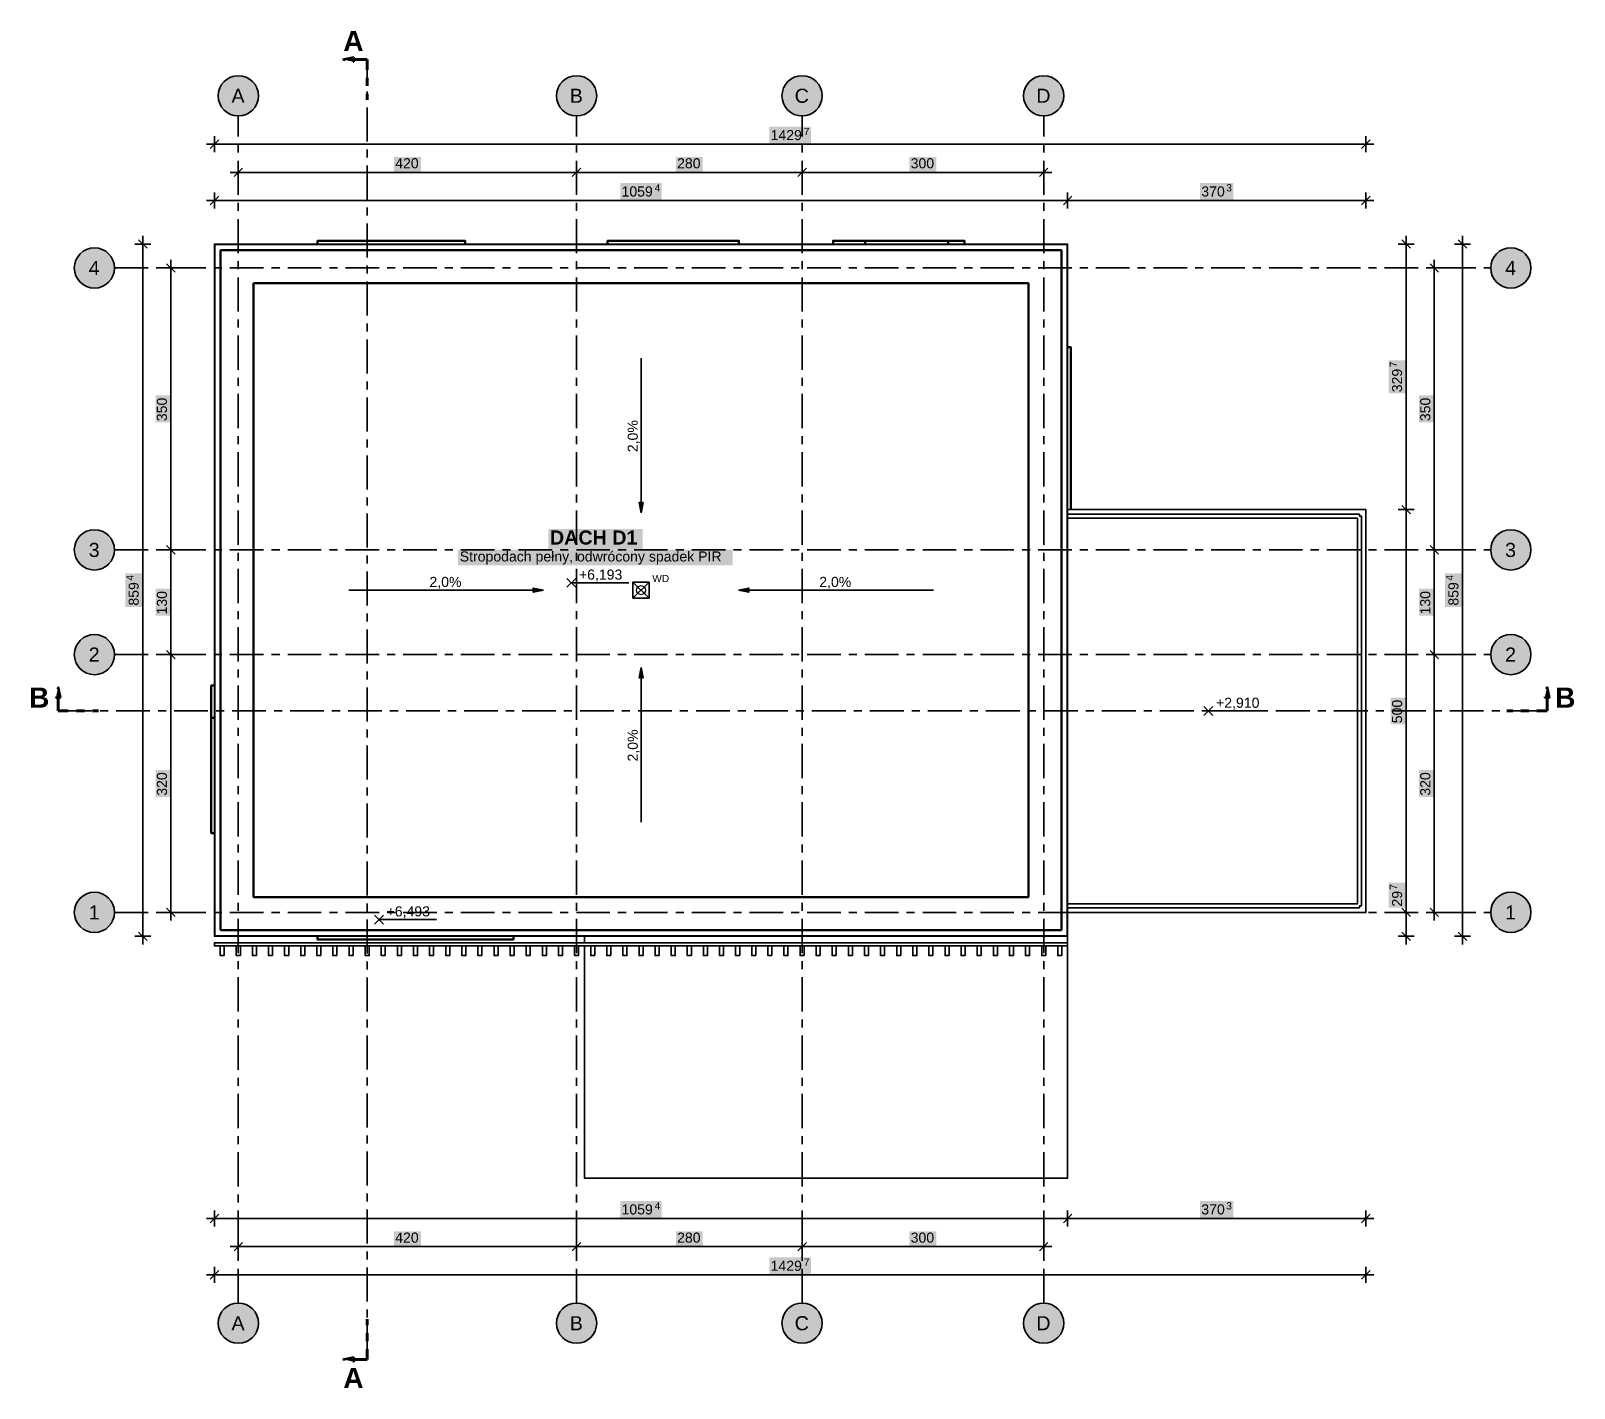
# Model space of a CAD drawing. Header units: metres. Extents: x -2.6 to 16.6, y -5.9 to 10.9.
import ezdxf

# ---------------------------------------------------------------- set-up
doc = ezdxf.new("R2010")
doc.units = ezdxf.units.M
doc.linetypes.add('PUNKTOWA', pattern=[10.5, 8.4, -1.05, 0, -1.05])
doc.linetypes.add('PUNKTOWA_KROTKA', pattern=[6.3, 4.2, -1.05, 0, -1.05])
for name, color, linetype, lineweight in [('A-MASKA', 7, 'Continuous', 18), ('A-OPISY', 2, 'Continuous', 25), ('A-OSIE', 1, 'PUNKTOWA', 25), ('A-PRZEKROJE', 1, 'PUNKTOWA_KROTKA', 50), ('A-RZEDNE', 1, 'Continuous', 25), ('A-SYMBOLE', 2, 'Continuous', 25), ('A-WIDOK', 7, 'Continuous', 25), ('A-WYMIARY', 1, 'Continuous', 25)]:
    doc.layers.add(name, color=color, linetype=linetype, lineweight=lineweight)
doc.styles.add('PL_ARIAL', font='arial.ttf')
doc.styles.add('PL_ARIAL_B', font='arialbd.ttf')

msp = doc.modelspace()

# ---------------------------------------------------------------- hatches: boundary and pattern name
at = {"layer": 'A-MASKA', "true_color": 0xffffff}
for points in [[(6.594, 9.544), (7.109, 9.544), (7.109, 9.755), (6.594, 9.755)], [(1.933, 9.194), (2.267, 9.194), (2.267, 9.377), (1.933, 9.377)], [(5.433, 9.194), (5.767, 9.194), (5.767, 9.377), (5.433, 9.377)], [(8.333, 9.194), (8.667, 9.194), (8.667, 9.377), (8.333, 9.377)], [(4.743, 8.845), (5.257, 8.845), (5.257, 9.055), (4.743, 9.055)], [(11.942, 8.845), (12.355, 8.845), (12.355, 9.055), (11.942, 9.055)], [(14.492, 6.442), (14.492, 6.855), (14.282, 6.855), (14.282, 6.442)], [(-0.845, 6.083), (-0.845, 6.417), (-1.027, 6.417), (-1.027, 6.083)], [(14.842, 6.083), (14.842, 6.417), (14.66, 6.417), (14.66, 6.083)], [(3.849, 4.507), (5.02, 4.507), (5.02, 4.761), (3.849, 4.761)], [(2.729, 4.308), (6.139, 4.308), (6.139, 4.501), (2.729, 4.501)], [(-1.195, 3.793), (-1.195, 4.207), (-1.405, 4.207), (-1.405, 3.793)], [(15.192, 3.793), (15.192, 4.207), (14.982, 4.207), (14.982, 3.793)], [(-0.845, 3.683), (-0.845, 4.017), (-1.027, 4.017), (-1.027, 3.683)], [(14.842, 3.683), (14.842, 4.017), (14.66, 4.017), (14.66, 3.683)], [(14.492, 2.333), (14.492, 2.667), (14.31, 2.667), (14.31, 2.333)], [(-0.845, 1.433), (-0.845, 1.767), (-1.027, 1.767), (-1.027, 1.433)], [(14.842, 1.433), (14.842, 1.767), (14.66, 1.767), (14.66, 1.433)], [(14.492, 0.057), (14.492, 0.369), (14.282, 0.369), (14.282, 0.057)], [(4.743, -3.792), (5.257, -3.792), (5.257, -3.583), (4.743, -3.583)], [(11.942, -3.792), (12.355, -3.792), (12.355, -3.583), (11.942, -3.583)], [(1.933, -4.143), (2.267, -4.143), (2.267, -3.96), (1.933, -3.96)], [(5.433, -4.143), (5.767, -4.143), (5.767, -3.96), (5.433, -3.96)], [(8.333, -4.143), (8.667, -4.143), (8.667, -3.96), (8.333, -3.96)], [(6.594, -4.493), (7.109, -4.493), (7.109, -4.283), (6.594, -4.283)]]:
    msp.add_hatch(color=7, dxfattribs=at).paths.add_polyline_path(points)
at = {"layer": 'A-OSIE', "true_color": 0xffffff}
for points in [[(0.25, 10.137), (0.248, 10.17), (0.241, 10.202), (0.231, 10.233), (0.217, 10.262), (0.198, 10.289), (0.177, 10.314), (0.152, 10.335), (0.125, 10.354), (0.096, 10.368), (0.065, 10.378), (0.033, 10.385), (0, 10.387), (-0.033, 10.385), (-0.065, 10.378), (-0.096, 10.368), (-0.125, 10.354), (-0.152, 10.335), (-0.177, 10.314), (-0.198, 10.289), (-0.217, 10.262), (-0.231, 10.233), (-0.241, 10.202), (-0.248, 10.17), (-0.25, 10.137), (-0.248, 10.104), (-0.241, 10.072), (-0.231, 10.041), (-0.217, 10.012), (-0.198, 9.985), (-0.177, 9.96), (-0.152, 9.939), (-0.125, 9.92), (-0.096, 9.906), (-0.065, 9.896), (-0.033, 9.889), (0, 9.887), (0.033, 9.889), (0.065, 9.896), (0.096, 9.906), (0.125, 9.92), (0.152, 9.939), (0.177, 9.96), (0.198, 9.985), (0.217, 10.012), (0.231, 10.041), (0.241, 10.072), (0.248, 10.104)], [(4.45, 10.137), (4.448, 10.17), (4.441, 10.202), (4.431, 10.233), (4.417, 10.262), (4.398, 10.289), (4.377, 10.314), (4.352, 10.335), (4.325, 10.354), (4.296, 10.368), (4.265, 10.378), (4.233, 10.385), (4.2, 10.387), (4.167, 10.385), (4.135, 10.378), (4.104, 10.368), (4.075, 10.354), (4.048, 10.335), (4.023, 10.314), (4.002, 10.289), (3.983, 10.262), (3.969, 10.233), (3.959, 10.202), (3.952, 10.17), (3.95, 10.137), (3.952, 10.104), (3.959, 10.072), (3.969, 10.041), (3.983, 10.012), (4.002, 9.985), (4.023, 9.96), (4.048, 9.939), (4.075, 9.92), (4.104, 9.906), (4.135, 9.896), (4.167, 9.889), (4.2, 9.887), (4.233, 9.889), (4.265, 9.896), (4.296, 9.906), (4.325, 9.92), (4.352, 9.939), (4.377, 9.96), (4.398, 9.985), (4.417, 10.012), (4.431, 10.041), (4.441, 10.072), (4.448, 10.104)], [(7.25, 10.137), (7.248, 10.17), (7.241, 10.202), (7.231, 10.233), (7.217, 10.262), (7.198, 10.289), (7.177, 10.314), (7.152, 10.335), (7.125, 10.354), (7.096, 10.368), (7.065, 10.378), (7.033, 10.385), (7, 10.387), (6.967, 10.385), (6.935, 10.378), (6.904, 10.368), (6.875, 10.354), (6.848, 10.335), (6.823, 10.314), (6.802, 10.289), (6.783, 10.262), (6.769, 10.233), (6.759, 10.202), (6.752, 10.17), (6.75, 10.137), (6.752, 10.104), (6.759, 10.072), (6.769, 10.041), (6.783, 10.012), (6.802, 9.985), (6.823, 9.96), (6.848, 9.939), (6.875, 9.92), (6.904, 9.906), (6.935, 9.896), (6.967, 9.889), (7, 9.887), (7.033, 9.889), (7.065, 9.896), (7.096, 9.906), (7.125, 9.92), (7.152, 9.939), (7.177, 9.96), (7.198, 9.985), (7.217, 10.012), (7.231, 10.041), (7.241, 10.072), (7.248, 10.104)], [(10.25, 10.137), (10.248, 10.17), (10.241, 10.202), (10.231, 10.233), (10.217, 10.262), (10.198, 10.289), (10.177, 10.314), (10.152, 10.335), (10.125, 10.354), (10.096, 10.368), (10.065, 10.378), (10.033, 10.385), (10, 10.387), (9.967, 10.385), (9.935, 10.378), (9.904, 10.368), (9.875, 10.354), (9.848, 10.335), (9.823, 10.314), (9.802, 10.289), (9.783, 10.262), (9.769, 10.233), (9.759, 10.202), (9.752, 10.17), (9.75, 10.137), (9.752, 10.104), (9.759, 10.072), (9.769, 10.041), (9.783, 10.012), (9.802, 9.985), (9.823, 9.96), (9.848, 9.939), (9.875, 9.92), (9.904, 9.906), (9.935, 9.896), (9.967, 9.889), (10, 9.887), (10.033, 9.889), (10.065, 9.896), (10.096, 9.906), (10.125, 9.92), (10.152, 9.939), (10.177, 9.96), (10.198, 9.985), (10.217, 10.012), (10.231, 10.041), (10.241, 10.072), (10.248, 10.104)], [(-1.537, 8), (-1.539, 8.033), (-1.546, 8.065), (-1.556, 8.096), (-1.57, 8.125), (-1.589, 8.152), (-1.61, 8.177), (-1.635, 8.198), (-1.662, 8.217), (-1.691, 8.231), (-1.722, 8.241), (-1.754, 8.248), (-1.787, 8.25), (-1.82, 8.248), (-1.852, 8.241), (-1.883, 8.231), (-1.912, 8.217), (-1.939, 8.198), (-1.964, 8.177), (-1.985, 8.152), (-2.004, 8.125), (-2.018, 8.096), (-2.028, 8.065), (-2.035, 8.033), (-2.037, 8), (-2.035, 7.967), (-2.028, 7.935), (-2.018, 7.904), (-2.004, 7.875), (-1.985, 7.848), (-1.964, 7.823), (-1.939, 7.802), (-1.912, 7.783), (-1.883, 7.769), (-1.852, 7.759), (-1.82, 7.752), (-1.787, 7.75), (-1.754, 7.752), (-1.722, 7.759), (-1.691, 7.769), (-1.662, 7.783), (-1.635, 7.802), (-1.61, 7.823), (-1.589, 7.848), (-1.57, 7.875), (-1.556, 7.904), (-1.546, 7.935), (-1.539, 7.967)], [(16.05, 8), (16.048, 8.033), (16.041, 8.065), (16.031, 8.096), (16.017, 8.125), (15.998, 8.152), (15.977, 8.177), (15.952, 8.198), (15.925, 8.217), (15.896, 8.231), (15.865, 8.241), (15.833, 8.248), (15.8, 8.25), (15.767, 8.248), (15.735, 8.241), (15.704, 8.231), (15.675, 8.217), (15.648, 8.198), (15.623, 8.177), (15.602, 8.152), (15.583, 8.125), (15.569, 8.096), (15.559, 8.065), (15.552, 8.033), (15.55, 8), (15.552, 7.967), (15.559, 7.935), (15.569, 7.904), (15.583, 7.875), (15.602, 7.848), (15.623, 7.823), (15.648, 7.802), (15.675, 7.783), (15.704, 7.769), (15.735, 7.759), (15.767, 7.752), (15.8, 7.75), (15.833, 7.752), (15.865, 7.759), (15.896, 7.769), (15.925, 7.783), (15.952, 7.802), (15.977, 7.823), (15.998, 7.848), (16.017, 7.875), (16.031, 7.904), (16.041, 7.935), (16.048, 7.967)], [(-1.537, 4.5), (-1.539, 4.533), (-1.546, 4.565), (-1.556, 4.596), (-1.57, 4.625), (-1.589, 4.652), (-1.61, 4.677), (-1.635, 4.698), (-1.662, 4.717), (-1.691, 4.731), (-1.722, 4.741), (-1.754, 4.748), (-1.787, 4.75), (-1.82, 4.748), (-1.852, 4.741), (-1.883, 4.731), (-1.912, 4.717), (-1.939, 4.698), (-1.964, 4.677), (-1.985, 4.652), (-2.004, 4.625), (-2.018, 4.596), (-2.028, 4.565), (-2.035, 4.533), (-2.037, 4.5), (-2.035, 4.467), (-2.028, 4.435), (-2.018, 4.404), (-2.004, 4.375), (-1.985, 4.348), (-1.964, 4.323), (-1.939, 4.302), (-1.912, 4.283), (-1.883, 4.269), (-1.852, 4.259), (-1.82, 4.252), (-1.787, 4.25), (-1.754, 4.252), (-1.722, 4.259), (-1.691, 4.269), (-1.662, 4.283), (-1.635, 4.302), (-1.61, 4.323), (-1.589, 4.348), (-1.57, 4.375), (-1.556, 4.404), (-1.546, 4.435), (-1.539, 4.467)], [(16.05, 4.5), (16.048, 4.533), (16.041, 4.565), (16.031, 4.596), (16.017, 4.625), (15.998, 4.652), (15.977, 4.677), (15.952, 4.698), (15.925, 4.717), (15.896, 4.731), (15.865, 4.741), (15.833, 4.748), (15.8, 4.75), (15.767, 4.748), (15.735, 4.741), (15.704, 4.731), (15.675, 4.717), (15.648, 4.698), (15.623, 4.677), (15.602, 4.652), (15.583, 4.625), (15.569, 4.596), (15.559, 4.565), (15.552, 4.533), (15.55, 4.5), (15.552, 4.467), (15.559, 4.435), (15.569, 4.404), (15.583, 4.375), (15.602, 4.348), (15.623, 4.323), (15.648, 4.302), (15.675, 4.283), (15.704, 4.269), (15.735, 4.259), (15.767, 4.252), (15.8, 4.25), (15.833, 4.252), (15.865, 4.259), (15.896, 4.269), (15.925, 4.283), (15.952, 4.302), (15.977, 4.323), (15.998, 4.348), (16.017, 4.375), (16.031, 4.404), (16.041, 4.435), (16.048, 4.467)], [(-1.537, 3.2), (-1.539, 3.233), (-1.546, 3.265), (-1.556, 3.296), (-1.57, 3.325), (-1.589, 3.352), (-1.61, 3.377), (-1.635, 3.398), (-1.662, 3.417), (-1.691, 3.431), (-1.722, 3.441), (-1.754, 3.448), (-1.787, 3.45), (-1.82, 3.448), (-1.852, 3.441), (-1.883, 3.431), (-1.912, 3.417), (-1.939, 3.398), (-1.964, 3.377), (-1.985, 3.352), (-2.004, 3.325), (-2.018, 3.296), (-2.028, 3.265), (-2.035, 3.233), (-2.037, 3.2), (-2.035, 3.167), (-2.028, 3.135), (-2.018, 3.104), (-2.004, 3.075), (-1.985, 3.048), (-1.964, 3.023), (-1.939, 3.002), (-1.912, 2.983), (-1.883, 2.969), (-1.852, 2.959), (-1.82, 2.952), (-1.787, 2.95), (-1.754, 2.952), (-1.722, 2.959), (-1.691, 2.969), (-1.662, 2.983), (-1.635, 3.002), (-1.61, 3.023), (-1.589, 3.048), (-1.57, 3.075), (-1.556, 3.104), (-1.546, 3.135), (-1.539, 3.167)], [(16.05, 3.2), (16.048, 3.233), (16.041, 3.265), (16.031, 3.296), (16.017, 3.325), (15.998, 3.352), (15.977, 3.377), (15.952, 3.398), (15.925, 3.417), (15.896, 3.431), (15.865, 3.441), (15.833, 3.448), (15.8, 3.45), (15.767, 3.448), (15.735, 3.441), (15.704, 3.431), (15.675, 3.417), (15.648, 3.398), (15.623, 3.377), (15.602, 3.352), (15.583, 3.325), (15.569, 3.296), (15.559, 3.265), (15.552, 3.233), (15.55, 3.2), (15.552, 3.167), (15.559, 3.135), (15.569, 3.104), (15.583, 3.075), (15.602, 3.048), (15.623, 3.023), (15.648, 3.002), (15.675, 2.983), (15.704, 2.969), (15.735, 2.959), (15.767, 2.952), (15.8, 2.95), (15.833, 2.952), (15.865, 2.959), (15.896, 2.969), (15.925, 2.983), (15.952, 3.002), (15.977, 3.023), (15.998, 3.048), (16.017, 3.075), (16.031, 3.104), (16.041, 3.135), (16.048, 3.167)], [(-1.537, 0), (-1.539, 0.033), (-1.546, 0.065), (-1.556, 0.096), (-1.57, 0.125), (-1.589, 0.152), (-1.61, 0.177), (-1.635, 0.198), (-1.662, 0.217), (-1.691, 0.231), (-1.722, 0.241), (-1.754, 0.248), (-1.787, 0.25), (-1.82, 0.248), (-1.852, 0.241), (-1.883, 0.231), (-1.912, 0.217), (-1.939, 0.198), (-1.964, 0.177), (-1.985, 0.152), (-2.004, 0.125), (-2.018, 0.096), (-2.028, 0.065), (-2.035, 0.033), (-2.037, 0), (-2.035, -0.033), (-2.028, -0.065), (-2.018, -0.096), (-2.004, -0.125), (-1.985, -0.152), (-1.964, -0.177), (-1.939, -0.198), (-1.912, -0.217), (-1.883, -0.231), (-1.852, -0.241), (-1.82, -0.248), (-1.787, -0.25), (-1.754, -0.248), (-1.722, -0.241), (-1.691, -0.231), (-1.662, -0.217), (-1.635, -0.198), (-1.61, -0.177), (-1.589, -0.152), (-1.57, -0.125), (-1.556, -0.096), (-1.546, -0.065), (-1.539, -0.033)], [(16.05, 0), (16.048, 0.033), (16.041, 0.065), (16.031, 0.096), (16.017, 0.125), (15.998, 0.152), (15.977, 0.177), (15.952, 0.198), (15.925, 0.217), (15.896, 0.231), (15.865, 0.241), (15.833, 0.248), (15.8, 0.25), (15.767, 0.248), (15.735, 0.241), (15.704, 0.231), (15.675, 0.217), (15.648, 0.198), (15.623, 0.177), (15.602, 0.152), (15.583, 0.125), (15.569, 0.096), (15.559, 0.065), (15.552, 0.033), (15.55, 0), (15.552, -0.033), (15.559, -0.065), (15.569, -0.096), (15.583, -0.125), (15.602, -0.152), (15.623, -0.177), (15.648, -0.198), (15.675, -0.217), (15.704, -0.231), (15.735, -0.241), (15.767, -0.248), (15.8, -0.25), (15.833, -0.248), (15.865, -0.241), (15.896, -0.231), (15.925, -0.217), (15.952, -0.198), (15.977, -0.177), (15.998, -0.152), (16.017, -0.125), (16.031, -0.096), (16.041, -0.065), (16.048, -0.033)], [(0.25, -5.1), (0.248, -5.067), (0.241, -5.035), (0.231, -5.004), (0.217, -4.975), (0.198, -4.948), (0.177, -4.923), (0.152, -4.902), (0.125, -4.883), (0.096, -4.869), (0.065, -4.859), (0.033, -4.852), (0, -4.85), (-0.033, -4.852), (-0.065, -4.859), (-0.096, -4.869), (-0.125, -4.883), (-0.152, -4.902), (-0.177, -4.923), (-0.198, -4.948), (-0.217, -4.975), (-0.231, -5.004), (-0.241, -5.035), (-0.248, -5.067), (-0.25, -5.1), (-0.248, -5.133), (-0.241, -5.165), (-0.231, -5.196), (-0.217, -5.225), (-0.198, -5.252), (-0.177, -5.277), (-0.152, -5.298), (-0.125, -5.317), (-0.096, -5.331), (-0.065, -5.341), (-0.033, -5.348), (0, -5.35), (0.033, -5.348), (0.065, -5.341), (0.096, -5.331), (0.125, -5.317), (0.152, -5.298), (0.177, -5.277), (0.198, -5.252), (0.217, -5.225), (0.231, -5.196), (0.241, -5.165), (0.248, -5.133)], [(4.45, -5.1), (4.448, -5.067), (4.441, -5.035), (4.431, -5.004), (4.417, -4.975), (4.398, -4.948), (4.377, -4.923), (4.352, -4.902), (4.325, -4.883), (4.296, -4.869), (4.265, -4.859), (4.233, -4.852), (4.2, -4.85), (4.167, -4.852), (4.135, -4.859), (4.104, -4.869), (4.075, -4.883), (4.048, -4.902), (4.023, -4.923), (4.002, -4.948), (3.983, -4.975), (3.969, -5.004), (3.959, -5.035), (3.952, -5.067), (3.95, -5.1), (3.952, -5.133), (3.959, -5.165), (3.969, -5.196), (3.983, -5.225), (4.002, -5.252), (4.023, -5.277), (4.048, -5.298), (4.075, -5.317), (4.104, -5.331), (4.135, -5.341), (4.167, -5.348), (4.2, -5.35), (4.233, -5.348), (4.265, -5.341), (4.296, -5.331), (4.325, -5.317), (4.352, -5.298), (4.377, -5.277), (4.398, -5.252), (4.417, -5.225), (4.431, -5.196), (4.441, -5.165), (4.448, -5.133)], [(7.25, -5.1), (7.248, -5.067), (7.241, -5.035), (7.231, -5.004), (7.217, -4.975), (7.198, -4.948), (7.177, -4.923), (7.152, -4.902), (7.125, -4.883), (7.096, -4.869), (7.065, -4.859), (7.033, -4.852), (7, -4.85), (6.967, -4.852), (6.935, -4.859), (6.904, -4.869), (6.875, -4.883), (6.848, -4.902), (6.823, -4.923), (6.802, -4.948), (6.783, -4.975), (6.769, -5.004), (6.759, -5.035), (6.752, -5.067), (6.75, -5.1), (6.752, -5.133), (6.759, -5.165), (6.769, -5.196), (6.783, -5.225), (6.802, -5.252), (6.823, -5.277), (6.848, -5.298), (6.875, -5.317), (6.904, -5.331), (6.935, -5.341), (6.967, -5.348), (7, -5.35), (7.033, -5.348), (7.065, -5.341), (7.096, -5.331), (7.125, -5.317), (7.152, -5.298), (7.177, -5.277), (7.198, -5.252), (7.217, -5.225), (7.231, -5.196), (7.241, -5.165), (7.248, -5.133)], [(10.25, -5.1), (10.248, -5.067), (10.241, -5.035), (10.231, -5.004), (10.217, -4.975), (10.198, -4.948), (10.177, -4.923), (10.152, -4.902), (10.125, -4.883), (10.096, -4.869), (10.065, -4.859), (10.033, -4.852), (10, -4.85), (9.967, -4.852), (9.935, -4.859), (9.904, -4.869), (9.875, -4.883), (9.848, -4.902), (9.823, -4.923), (9.802, -4.948), (9.783, -4.975), (9.769, -5.004), (9.759, -5.035), (9.752, -5.067), (9.75, -5.1), (9.752, -5.133), (9.759, -5.165), (9.769, -5.196), (9.783, -5.225), (9.802, -5.252), (9.823, -5.277), (9.848, -5.298), (9.875, -5.317), (9.904, -5.331), (9.935, -5.341), (9.967, -5.348), (10, -5.35), (10.033, -5.348), (10.065, -5.341), (10.096, -5.331), (10.125, -5.317), (10.152, -5.298), (10.177, -5.277), (10.198, -5.252), (10.217, -5.225), (10.231, -5.196), (10.241, -5.165), (10.248, -5.133)]]:
    msp.add_hatch(color=7, dxfattribs=at).paths.add_polyline_path(points)
at = {"layer": 'A-PRZEKROJE', "true_color": 0x000000}
for points in [[(1.299, 10.587), (1.436, 10.616), (1.436, 10.558)], [(-2.237, 2.801), (-2.208, 2.664), (-2.266, 2.664)], [(16.25, 2.801), (16.279, 2.664), (16.221, 2.664)], [(1.299, -5.55), (1.436, -5.521), (1.436, -5.579)]]:
    msp.add_hatch(color=7, dxfattribs=at).paths.add_polyline_path(points)
at = {"layer": 'A-SYMBOLE', "true_color": 0x000000}
for points in [[(5, 4.96), (4.975, 5.088), (5.025, 5.088)], [(3.79, 4), (3.662, 3.975), (3.662, 4.025)], [(6.21, 4), (6.338, 4.025), (6.338, 3.975)], [(5, 3.04), (5.025, 2.912), (4.975, 2.912)]]:
    msp.add_hatch(color=7, dxfattribs=at).paths.add_polyline_path(points)

# ---------------------------------------------------------------- linework, layer by layer
at = {"layer": 'A-OSIE', "linetype": 'PUNKTOWA', "lineweight": 35, "ltscale": 0.050486, "flags": 128}
for points in [[(0, -4.85), (0, 9.887)], [(4.2, -4.85), (4.2, 9.887)], [(7, -4.85), (7, 9.887)], [(10, -4.85), (10, 9.887)]]:
    msp.add_lwpolyline(points, dxfattribs=at)
at = {"layer": 'A-OSIE', "linetype": 'PUNKTOWA', "lineweight": 35, "ltscale": 0.049614, "flags": 128}
for points in [[(-1.537, 8), (15.55, 8)], [(-1.537, 4.5), (15.55, 4.5)], [(-1.537, 3.2), (15.55, 3.2)], [(-1.537, 0), (15.55, 0)]]:
    msp.add_lwpolyline(points, dxfattribs=at)
at = {"layer": 'A-OSIE', "linetype": 'Continuous', "lineweight": 35, "ltscale": 0.05}
for centre in [(0, 10.137), (4.2, 10.137), (7, 10.137), (10, 10.137), (-1.787, 8), (15.8, 8), (-1.787, 4.5), (15.8, 4.5), (-1.787, 3.2), (15.8, 3.2), (-1.787, 0), (15.8, 0), (0, -5.1), (4.2, -5.1), (7, -5.1), (10, -5.1)]:
    msp.add_circle(centre, 0.25, dxfattribs=at)
at = {"layer": 'A-PRZEKROJE', "lineweight": 50, "ltscale": 0.05, "flags": 128}
for points in [[(1.299, 10.587), (1.436, 10.616), (1.436, 10.558)], [(-2.237, 2.801), (-2.208, 2.664), (-2.266, 2.664)], [(16.25, 2.801), (16.279, 2.664), (16.221, 2.664)], [(1.299, -5.55), (1.436, -5.521), (1.436, -5.579)]]:
    msp.add_lwpolyline(points, close=True, dxfattribs=at)
at = {"layer": 'A-PRZEKROJE', "linetype": 'Continuous', "lineweight": 70, "ltscale": 0.05, "flags": 128}
for points in [[(1.599, 10.587), (1.424, 10.587)], [(-2.237, 2.501), (-2.237, 2.676)], [(16.25, 2.501), (16.25, 2.676)], [(1.599, -5.55), (1.424, -5.55)]]:
    msp.add_lwpolyline(points, dxfattribs=at)
at = {"layer": 'A-PRZEKROJE', "linetype": 'PUNKTOWA', "lineweight": 35, "ltscale": 0.05, "flags": 128}
for points in [[(1.599, -5.55), (1.599, 10.587)], [(-2.237, 2.501), (16.25, 2.501)]]:
    msp.add_lwpolyline(points, dxfattribs=at)
at = {"layer": 'A-PRZEKROJE', "linetype": 'PUNKTOWA_KROTKA', "lineweight": 70, "ltscale": 0.03, "flags": 128}
for points in [[(1.599, 10.587), (1.599, 10.087)], [(-2.237, 2.501), (-1.737, 2.501)], [(16.25, 2.501), (15.75, 2.501)], [(1.599, -5.55), (1.599, -5.05)]]:
    msp.add_lwpolyline(points, dxfattribs=at)
at = {"layer": 'A-RZEDNE', "lineweight": 35, "ltscale": 0.05}
for points in [[(4.079, 4.036), (4.189, 4.146)], [(4.079, 4.146), (4.189, 4.036)], [(4.134, 4.091), (4.85, 4.091)], [(11.99, 2.445), (12.1, 2.555)], [(11.99, 2.555), (12.1, 2.445)], [(12.045, 2.5), (12.761, 2.5)], [(1.691, -0.145), (1.801, -0.035)], [(1.691, -0.035), (1.801, -0.145)], [(1.746, -0.09), (2.462, -0.09)]]:
    msp.add_lwpolyline(points, dxfattribs=at)
at = {"layer": 'A-SYMBOLE', "lineweight": 35, "ltscale": 0.05}
for points in [[(5, 6.88), (5, 5.07)], [(1.37, 4), (3.68, 4)], [(8.63, 4), (6.32, 4)], [(5, 1.12), (5, 2.93)]]:
    msp.add_lwpolyline(points, dxfattribs=at)
for points in [[(5, 4.96), (4.975, 5.088), (5.025, 5.088)], [(3.79, 4), (3.662, 3.975), (3.662, 4.025)], [(4.9, 3.9), (5.1, 3.9), (5.1, 4.1), (4.9, 4.1)], [(6.21, 4), (6.338, 4.025), (6.338, 3.975)], [(5, 3.04), (5.025, 2.912), (4.975, 2.912)]]:
    msp.add_lwpolyline(points, close=True, dxfattribs=at)
at = {"layer": 'A-SYMBOLE', "lineweight": 25, "ltscale": 0.05}
for points in [[(4.9, 3.9), (5.1, 4.1)], [(5.1, 3.9), (4.9, 4.1)]]:
    msp.add_lwpolyline(points, dxfattribs=at)
msp.add_circle((5, 4), 0.056, dxfattribs=at)
at = {"layer": 'A-WIDOK', "lineweight": 35, "ltscale": 0.05}
for points in [[(3.4, -0.297), (1, -0.297), (-0.297, -0.297), (-0.297, 1), (-0.297, 2.4), (-0.297, 8.297), (1, 8.297), (2.8, 8.297), (4.6, 8.297), (6.2, 8.297), (7.8, 8.297), (8.8, 8.297), (10.297, 8.297), (10.297, 3.6), (10.297, 1.2), (10.297, -0.297), (8.8, -0.297), (5.2, -0.297), (3.4, -0.297)], [(3.4, -0.29), (1, -0.29), (-0.29, -0.29), (-0.29, 1), (-0.29, 2.4), (-0.29, 8.29), (1, 8.29), (2.8, 8.29), (4.6, 8.29), (6.2, 8.29), (7.8, 8.29), (8.8, 8.29), (10.29, 8.29), (10.29, 3.6), (10.29, 1.2), (10.29, -0.29), (8.8, -0.29), (5.2, -0.29), (3.4, -0.29)], [(10.297, 5), (14, 5), (14, 0), (10.297, 0)], [(10.297, 4.945), (13.92, 4.945), (13.92, 4.92), (13.945, 4.92), (13.945, 0.08), (13.92, 0.08), (13.92, 0.055), (10.297, 0.055)], [(10.297, 0.105), (13.895, 0.105), (13.895, 4.895), (10.297, 4.895)], [(-0.226, -0.417), (-0.297, -0.417), (-0.297, -0.377), (10.297, -0.377), (10.297, -0.417), (10.226, -0.417)], [(4.3, -0.377), (4.3, -0.297)], [(10.297, -0.297), (10.297, -0.377)], [(-0.175, -0.537), (-0.225, -0.537), (-0.225, -0.417), (-0.175, -0.417), (-0.175, -0.537)], [(-0.025, -0.417), (-0.174, -0.417)], [(0.025, -0.537), (-0.025, -0.537), (-0.025, -0.417), (0.025, -0.417), (0.025, -0.537)], [(0.174, -0.417), (0.025, -0.417)], [(0.225, -0.417), (0.225, -0.537), (0.175, -0.537), (0.175, -0.417), (0.225, -0.417)], [(0.374, -0.417), (0.226, -0.417)], [(0.425, -0.537), (0.375, -0.537), (0.375, -0.417), (0.425, -0.417), (0.425, -0.537)], [(0.575, -0.417), (0.425, -0.417)], [(0.625, -0.537), (0.575, -0.537), (0.575, -0.417), (0.625, -0.417), (0.625, -0.537)], [(0.774, -0.417), (0.625, -0.417)], [(0.825, -0.417), (0.825, -0.537), (0.775, -0.537), (0.775, -0.417), (0.825, -0.417)], [(0.975, -0.417), (0.826, -0.417)], [(1.025, -0.537), (0.975, -0.537), (0.975, -0.417), (1.025, -0.417), (1.025, -0.537)], [(1.175, -0.417), (1.026, -0.417)], [(1.225, -0.537), (1.175, -0.537), (1.175, -0.417), (1.225, -0.417), (1.225, -0.537)], [(1.375, -0.417), (1.226, -0.417)], [(1.425, -0.537), (1.375, -0.537), (1.375, -0.417), (1.425, -0.417), (1.425, -0.537)], [(1.575, -0.417), (1.425, -0.417)], [(1.625, -0.417), (1.625, -0.537), (1.575, -0.537), (1.575, -0.417), (1.625, -0.417)], [(1.774, -0.417), (1.625, -0.417)], [(1.825, -0.537), (1.775, -0.537), (1.775, -0.417), (1.825, -0.417), (1.825, -0.537)], [(1.974, -0.417), (1.825, -0.417)], [(2.025, -0.537), (1.975, -0.537), (1.975, -0.417), (2.025, -0.417), (2.025, -0.537)], [(2.175, -0.417), (2.026, -0.417)], [(2.225, -0.417), (2.225, -0.537), (2.175, -0.537), (2.175, -0.417), (2.225, -0.417)], [(2.374, -0.417), (2.225, -0.417)], [(2.425, -0.537), (2.375, -0.537), (2.375, -0.417), (2.425, -0.417), (2.425, -0.537)], [(2.575, -0.417), (2.425, -0.417)], [(2.625, -0.537), (2.575, -0.537), (2.575, -0.417), (2.625, -0.417), (2.625, -0.537)], [(2.775, -0.417), (2.626, -0.417)], [(2.825, -0.417), (2.825, -0.537), (2.775, -0.537), (2.775, -0.417), (2.825, -0.417)], [(2.974, -0.417), (2.825, -0.417)], [(3.025, -0.537), (2.975, -0.537), (2.975, -0.417), (3.025, -0.417), (3.025, -0.537)], [(3.175, -0.417), (3.026, -0.417)], [(3.225, -0.537), (3.175, -0.537), (3.175, -0.417), (3.225, -0.417), (3.225, -0.537)], [(3.374, -0.417), (3.225, -0.417)], [(3.425, -0.537), (3.375, -0.537), (3.375, -0.417), (3.425, -0.417), (3.425, -0.537)], [(3.575, -0.417), (3.425, -0.417)], [(3.625, -0.537), (3.575, -0.537), (3.575, -0.417), (3.625, -0.417), (3.625, -0.537)], [(3.775, -0.417), (3.626, -0.417)], [(3.825, -0.537), (3.775, -0.537), (3.775, -0.417), (3.825, -0.417), (3.825, -0.537)], [(3.974, -0.417), (3.825, -0.417)], [(4.025, -0.537), (3.975, -0.537), (3.975, -0.417), (4.025, -0.417), (4.025, -0.537)], [(4.175, -0.417), (4.026, -0.417)], [(4.225, -0.417), (4.225, -0.537), (4.175, -0.537), (4.175, -0.417), (4.225, -0.417)], [(4.375, -0.417), (4.226, -0.417)], [(10.297, -0.417), (10.297, -3.3), (4.3, -3.3), (4.3, -0.417)], [(4.425, -0.537), (4.375, -0.537), (4.375, -0.417), (4.425, -0.417), (4.425, -0.537)], [(4.574, -0.417), (4.426, -0.417)], [(4.625, -0.537), (4.575, -0.537), (4.575, -0.417), (4.625, -0.417), (4.625, -0.537)], [(4.774, -0.417), (4.625, -0.417)], [(4.825, -0.417), (4.825, -0.537), (4.775, -0.537), (4.775, -0.417), (4.825, -0.417)], [(4.974, -0.417), (4.825, -0.417)], [(5.025, -0.537), (4.975, -0.537), (4.975, -0.417), (5.025, -0.417), (5.025, -0.537)], [(5.175, -0.417), (5.026, -0.417)], [(5.225, -0.537), (5.175, -0.537), (5.175, -0.417), (5.225, -0.417), (5.225, -0.537)], [(5.375, -0.417), (5.226, -0.417)], [(5.425, -0.417), (5.425, -0.537), (5.375, -0.537), (5.375, -0.417), (5.425, -0.417)], [(5.574, -0.417), (5.426, -0.417)], [(5.625, -0.537), (5.575, -0.537), (5.575, -0.417), (5.625, -0.417), (5.625, -0.537)], [(5.774, -0.417), (5.625, -0.417)], [(5.825, -0.537), (5.775, -0.537), (5.775, -0.417), (5.825, -0.417), (5.825, -0.537)], [(5.974, -0.417), (5.825, -0.417)], [(6.025, -0.537), (5.975, -0.537), (5.975, -0.417), (6.025, -0.417), (6.025, -0.537)], [(6.175, -0.417), (6.026, -0.417)], [(6.225, -0.537), (6.175, -0.537), (6.175, -0.417), (6.225, -0.417), (6.225, -0.537)], [(6.375, -0.417), (6.226, -0.417)], [(6.425, -0.537), (6.375, -0.537), (6.375, -0.417), (6.425, -0.417), (6.425, -0.537)], [(6.574, -0.417), (6.426, -0.417)], [(6.625, -0.537), (6.575, -0.537), (6.575, -0.417), (6.625, -0.417), (6.625, -0.537)], [(6.774, -0.417), (6.625, -0.417)], [(6.825, -0.417), (6.825, -0.537), (6.775, -0.537), (6.775, -0.417), (6.825, -0.417)], [(6.974, -0.417), (6.825, -0.417)], [(7.025, -0.537), (6.975, -0.537), (6.975, -0.417), (7.025, -0.417), (7.025, -0.537)], [(7.175, -0.417), (7.026, -0.417)], [(7.225, -0.537), (7.175, -0.537), (7.175, -0.417), (7.225, -0.417), (7.225, -0.537)], [(7.375, -0.417), (7.226, -0.417)], [(7.425, -0.537), (7.375, -0.537), (7.375, -0.417), (7.425, -0.417), (7.425, -0.537)], [(7.574, -0.417), (7.426, -0.417)], [(7.625, -0.537), (7.575, -0.537), (7.575, -0.417), (7.625, -0.417), (7.625, -0.537)], [(7.774, -0.417), (7.625, -0.417)], [(7.825, -0.537), (7.775, -0.537), (7.775, -0.417), (7.825, -0.417), (7.825, -0.537)], [(7.974, -0.417), (7.825, -0.417)], [(8.025, -0.537), (7.975, -0.537), (7.975, -0.417), (8.025, -0.417), (8.025, -0.537)], [(8.175, -0.417), (8.025, -0.417)], [(8.225, -0.537), (8.175, -0.537), (8.175, -0.417), (8.225, -0.417), (8.225, -0.537)], [(8.374, -0.417), (8.226, -0.417)], [(8.425, -0.417), (8.425, -0.537), (8.375, -0.537), (8.375, -0.417), (8.425, -0.417)], [(8.575, -0.417), (8.425, -0.417)], [(8.625, -0.537), (8.575, -0.537), (8.575, -0.417), (8.625, -0.417), (8.625, -0.537)], [(8.774, -0.417), (8.626, -0.417)], [(8.825, -0.537), (8.775, -0.537), (8.775, -0.417), (8.825, -0.417), (8.825, -0.537)], [(8.975, -0.417), (8.825, -0.417)], [(9.025, -0.537), (8.975, -0.537), (8.975, -0.417), (9.025, -0.417), (9.025, -0.537)], [(9.175, -0.417), (9.025, -0.417)], [(9.225, -0.537), (9.175, -0.537), (9.175, -0.417), (9.225, -0.417), (9.225, -0.537)], [(9.374, -0.417), (9.226, -0.417)], [(9.425, -0.537), (9.375, -0.537), (9.375, -0.417), (9.425, -0.417), (9.425, -0.537)], [(9.575, -0.417), (9.425, -0.417)], [(9.625, -0.537), (9.575, -0.537), (9.575, -0.417), (9.625, -0.417), (9.625, -0.537)], [(9.774, -0.417), (9.626, -0.417)], [(9.825, -0.417), (9.825, -0.537), (9.775, -0.537), (9.775, -0.417), (9.825, -0.417)], [(9.975, -0.417), (9.825, -0.417)], [(10.025, -0.537), (9.975, -0.537), (9.975, -0.417), (10.025, -0.417), (10.025, -0.537)], [(10.175, -0.417), (10.025, -0.417)], [(10.225, -0.537), (10.175, -0.537), (10.175, -0.417), (10.225, -0.417), (10.225, -0.537)]]:
    msp.add_lwpolyline(points, dxfattribs=at)
at = {"layer": 'A-WIDOK', "lineweight": 50, "ltscale": 0.05}
for points in [[(0.985, 8.297), (0.985, 8.337), (2.815, 8.337), (2.815, 8.297)], [(4.585, 8.297), (4.585, 8.337), (6.215, 8.337), (6.215, 8.297)], [(7.385, 8.297), (7.385, 8.337), (7.785, 8.337)], [(7.785, 8.297), (7.785, 8.337), (8.815, 8.337), (8.815, 8.297)], [(8.816, 8.337), (9.015, 8.337), (9.015, 8.297)], [(-0.22, -0.22), (-0.22, 8.22), (10.22, 8.22), (10.22, -0.22), (-0.22, -0.22)], [(0.19, 7.81), (0.19, 0.19), (9.81, 0.19), (9.81, 7.81), (0.19, 7.81)], [(10.297, 7.015), (10.337, 7.015), (10.337, 5)], [(-0.337, 2.416), (-0.337, 2.815), (-0.297, 2.815)], [(-0.297, 0.985), (-0.337, 0.985), (-0.337, 2.415), (-0.297, 2.415)], [(3.415, -0.297), (3.415, -0.337), (0.985, -0.337), (0.985, -0.297)]]:
    msp.add_lwpolyline(points, dxfattribs=at)
at = {"layer": 'A-WYMIARY', "lineweight": 35, "ltscale": 0.05}
for points in [[(-0.35, 9.484), (-0.244, 9.59)], [(-0.297, 9.437), (-0.297, 9.637)], [(13.947, 9.484), (14.053, 9.59)], [(14, 9.437), (14, 9.637)], [(-0.397, 9.537), (14.1, 9.537)], [(-0.053, 9.134), (0.053, 9.24)], [(0, 9.087), (0, 9.287)], [(4.147, 9.134), (4.253, 9.24)], [(4.2, 9.087), (4.2, 9.287)], [(6.947, 9.134), (7.053, 9.24)], [(7, 9.087), (7, 9.287)], [(9.947, 9.134), (10.053, 9.24)], [(10, 9.087), (10, 9.287)], [(-0.1, 9.187), (10.1, 9.187)], [(-0.397, 8.837), (14.1, 8.837)], [(-0.35, 8.784), (-0.244, 8.89)], [(-0.297, 8.737), (-0.297, 8.937)], [(10.244, 8.784), (10.35, 8.89)], [(10.297, 8.737), (10.297, 8.937)], [(13.947, 8.784), (14.053, 8.89)], [(14, 8.737), (14, 8.937)], [(-1.087, 8.297), (-1.287, 8.297)], [(-1.134, 8.244), (-1.24, 8.35)], [(-1.187, -0.397), (-1.187, 8.397)], [(14.4, 8.297), (14.6, 8.297)], [(14.553, 8.244), (14.447, 8.35)], [(14.5, -0.397), (14.5, 8.397)], [(15.1, 8.297), (15.3, 8.297)], [(15.253, 8.244), (15.147, 8.35)], [(15.2, -0.397), (15.2, 8.397)], [(-0.784, 7.947), (-0.89, 8.053)], [(-0.837, -0.1), (-0.837, 8.1)], [(14.903, 7.947), (14.797, 8.053)], [(14.85, -0.1), (14.85, 8.1)], [(-0.737, 8), (-0.937, 8)], [(14.75, 8), (14.95, 8)], [(14.4, 5), (14.6, 5)], [(14.553, 4.947), (14.447, 5.053)], [(-0.737, 4.5), (-0.937, 4.5)], [(-0.784, 4.447), (-0.89, 4.553)], [(14.75, 4.5), (14.95, 4.5)], [(14.903, 4.447), (14.797, 4.553)], [(-0.737, 3.2), (-0.937, 3.2)], [(-0.784, 3.147), (-0.89, 3.253)], [(14.75, 3.2), (14.95, 3.2)], [(14.903, 3.147), (14.797, 3.253)], [(-0.737, 0), (-0.937, 0)], [(-0.784, -0.053), (-0.89, 0.053)], [(14.4, 0), (14.6, 0)], [(14.553, -0.053), (14.447, 0.053)], [(14.75, 0), (14.95, 0)], [(14.903, -0.053), (14.797, 0.053)], [(-1.087, -0.297), (-1.287, -0.297)], [(-1.134, -0.35), (-1.24, -0.244)], [(14.4, -0.297), (14.6, -0.297)], [(14.553, -0.35), (14.447, -0.244)], [(15.1, -0.297), (15.3, -0.297)], [(15.253, -0.35), (15.147, -0.244)], [(-0.397, -3.8), (14.1, -3.8)], [(-0.35, -3.853), (-0.244, -3.747)], [(-0.297, -3.7), (-0.297, -3.9)], [(10.244, -3.853), (10.35, -3.747)], [(10.297, -3.7), (10.297, -3.9)], [(13.947, -3.853), (14.053, -3.747)], [(14, -3.7), (14, -3.9)], [(-0.1, -4.15), (10.1, -4.15)], [(-0.053, -4.203), (0.053, -4.097)], [(0, -4.05), (0, -4.25)], [(4.147, -4.203), (4.253, -4.097)], [(4.2, -4.05), (4.2, -4.25)], [(6.947, -4.203), (7.053, -4.097)], [(7, -4.05), (7, -4.25)], [(9.947, -4.203), (10.053, -4.097)], [(10, -4.05), (10, -4.25)], [(-0.297, -4.4), (-0.297, -4.6)], [(14, -4.4), (14, -4.6)], [(-0.397, -4.5), (14.1, -4.5)], [(-0.35, -4.553), (-0.244, -4.447)], [(13.947, -4.553), (14.053, -4.447)]]:
    msp.add_lwpolyline(points, dxfattribs=at)

# ---------------------------------------------------------------- texts
at = {"layer": 'A-OPISY'}
for s, height, style, p in [('DACH D1', 0.175, 'PL_ARIAL_B', (3.869, 4.566)), ('Stropodach pełny, odwrócony spadek PIR', 0.125, 'PL_ARIAL', (2.749, 4.356))]:
    msp.add_text(s, height=height, dxfattribs=dict(at, style=style)).set_placement(p)
at = {"layer": 'A-OSIE', "style": 'PL_ARIAL'}
for s, p in [('A', (-0.085, 10.05)), ('B', (4.115, 10.05)), ('C', (6.908, 10.05)), ('D', (9.908, 10.05)), ('4', (-1.858, 7.912)), ('4', (15.729, 7.912)), ('3', (-1.858, 4.412)), ('3', (15.729, 4.412)), ('2', (-1.858, 3.113)), ('2', (15.729, 3.113)), ('1', (-1.858, -0.088)), ('1', (15.729, -0.088)), ('A', (-0.085, -5.188)), ('B', (4.115, -5.188)), ('C', (6.908, -5.188)), ('D', (9.908, -5.188))]:
    msp.add_text(s, height=0.175, dxfattribs=at).set_placement(p)
at = {"layer": 'A-PRZEKROJE', "style": 'PL_ARIAL_B'}
for s, p in [('A', (1.303, 10.693)), ('B', (-2.599, 2.541)), ('B', (16.35, 2.541)), ('A', (1.303, -5.906))]:
    msp.add_text(s, height=0.25, dxfattribs=at).set_placement(p)
at = {"layer": 'A-RZEDNE', "style": 'PL_ARIAL'}
for s, p in [('+6,193', (4.229, 4.131)), ('+2,910', (12.14, 2.54)), ('+6,493', (1.841, -0.05))]:
    msp.add_text(s, height=0.125, dxfattribs=at).set_placement(p)
at = {"layer": 'A-SYMBOLE', "style": 'PL_ARIAL'}
for p in [(4.96, 5.713), (4.96, 1.873)]:
    msp.add_text('2,0%', height=0.125, rotation=90, dxfattribs=at).set_placement(p)
for s, height, p in [('2,0%', 0.125, (2.373, 4.04)), ('WD', 0.09, (5.14, 4.1)), ('2,0%', 0.125, (7.213, 4.04))]:
    msp.add_text(s, height=height, dxfattribs=at).set_placement(p)
at = {"layer": 'A-WYMIARY', "style": 'PL_ARIAL'}
for s, height, p in [('1429', 0.125, (6.609, 9.587)), ('7', 0.09, (7.021, 9.649)), ('420', 0.125, (1.948, 9.237)), ('280', 0.125, (5.448, 9.237)), ('300', 0.125, (8.348, 9.237)), ('1059', 0.125, (4.758, 8.887)), ('4', 0.09, (5.169, 8.95)), ('370', 0.125, (11.957, 8.887)), ('3', 0.09, (12.267, 8.95)), ('1059', 0.125, (4.758, -3.75)), ('4', 0.09, (5.169, -3.688)), ('370', 0.125, (11.957, -3.75)), ('3', 0.09, (12.267, -3.688)), ('420', 0.125, (1.948, -4.1)), ('280', 0.125, (5.448, -4.1)), ('300', 0.125, (8.348, -4.1)), ('1429', 0.125, (6.609, -4.45)), ('7', 0.09, (7.021, -4.388))]:
    msp.add_text(s, height=height, dxfattribs=at).set_placement(p)
for s, height, p in [('7', 0.09, (14.387, 6.767)), ('329', 0.125, (14.45, 6.457)), ('350', 0.125, (-0.887, 6.098)), ('350', 0.125, (14.8, 6.098)), ('4', 0.09, (-1.3, 4.119)), ('859', 0.125, (-1.237, 3.808)), ('4', 0.09, (15.087, 4.119)), ('859', 0.125, (15.15, 3.808)), ('130', 0.125, (-0.887, 3.698)), ('130', 0.125, (14.8, 3.698)), ('500', 0.125, (14.45, 2.348)), ('320', 0.125, (-0.887, 1.448)), ('320', 0.125, (14.8, 1.448)), ('7', 0.09, (14.387, 0.281)), ('29', 0.125, (14.45, 0.072))]:
    msp.add_text(s, height=height, rotation=90, dxfattribs=at).set_placement(p)

doc.saveas('drawing.dxf')
